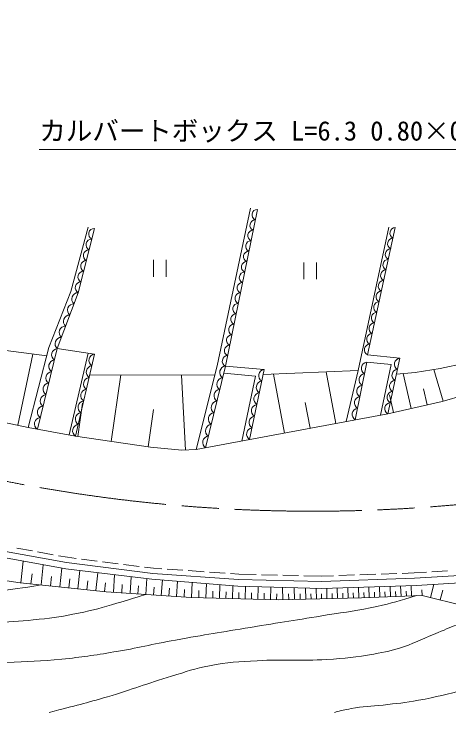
# Model space of a CAD drawing. Units: millimetres, scale not verified. Extents: x 40000 to 680000, y 20000 to 380000.
# Drawn here: x 399902 to 440918, y 235760 to 302768 of the extents above; entities that cross this region are included whole.
import ezdxf
from ezdxf.enums import TextEntityAlignment as Align

# ---------------------------------------------------------------- set-up
doc = ezdxf.new("R2010")
doc.units = ezdxf.units.MM
doc.header["$LTSCALE"] = 1000
doc.linetypes.add('CHAIN', pattern=[18.5, 12, -1.5, 3.5, -1.5])
for name, color, linetype, lineweight in [('M-BMK', 2, 'CHAIN', 13), ('M-STR-HTXT', 7, 'Continuous', 13), ('M-WORK', 1, 'Continuous', 13)]:
    doc.layers.add(name, color=color, linetype=linetype, lineweight=lineweight)
doc.styles.add('ＭＳ ゴシック', font='')
doc.styles.get('ＭＳ ゴシック').set_extended_font_data('MS Gothic')

msp = doc.modelspace()

# ---------------------------------------------------------------- linework, layer by layer
at = {"layer": 'M-BMK'}
msp.add_arc((428141, 405845), 150000, 245.9589, 322.69784, dxfattribs=at)
at = {"layer": 'M-STR-HTXT'}
msp.add_lwpolyline([(460399, 274028), (446000, 290000), (402250, 290000)], dxfattribs=at)
at = {"layer": 'M-WORK'}
for p, q in [((419065, 269559), (422208, 284453)), ((405239, 276588), (406881, 282662)), ((432352, 269114), (435260, 282670)), ((435870, 282623), (433243, 270615)), ((413055, 279573), (413055, 277973)), ((414255, 277973), (414255, 279573)), ((427224, 279336), (427224, 277736)), ((428424, 277736), (428424, 279336)), ((403175, 271287), (405239, 276588)), ((402974, 270505), (388282, 272384)), ((401233, 263743), (403175, 271287)), ((407491, 270677), (403973, 271193)), ((406894, 270765), (405086, 263032)), ((400254, 263946), (401648, 270674)), ((407491, 270677), (405695, 262919)), ((433243, 270615), (436292, 270275)), ((436292, 270275), (435161, 265046)), ((417074, 261657), (419065, 269559)), ((423498, 269231), (419839, 269540)), ((433173, 269911), (432094, 264471)), ((433173, 269911), (435471, 269696)), ((435471, 269696), (434477, 264918)), ((443274, 269978), (440108, 269298)), ((407037, 268718), (418843, 268677)), ((409038, 262432), (409952, 268708)), ((422689, 268585), (419679, 268883)), ((423498, 269231), (422121, 262602)), ((423395, 268734), (432352, 269114)), ((425402, 263217), (424361, 268775)), ((430261, 264128), (429351, 268986)), ((431244, 264312), (432352, 269114)), ((437744, 268943), (435982, 268787)), ((437351, 265536), (436612, 268843)), ((440108, 269298), (437744, 268943)), ((440389, 266222), (439498, 269206)), ((416076, 261604), (415704, 268688)), ((422689, 268585), (421382, 262464)), ((438871, 265876), (438531, 267395)), ((440298, 266195), (445012, 267602)), ((435698, 265166), (435328, 266819)), ((405900, 262889), (406357, 266027)), ((427832, 263672), (427377, 266102)), ((435161, 265046), (440298, 266195)), ((412547, 261921), (413058, 265431)), ((394145, 265211), (401233, 263743)), ((417074, 261657), (435161, 265046)), ((401233, 263743), (405695, 262919)), ((405695, 262919), (412778, 261887)), ((412778, 261887), (415733, 261586)), ((415733, 261586), (417074, 261657)), ((404851, 250985), (394766, 252815)), ((404766, 250382), (394681, 252258)), ((401620, 252080), (400144, 252347)), ((403588, 251723), (402112, 251990)), ((404927, 251480), (404080, 251633)), ((405759, 251374), (404927, 251480)), ((407743, 251123), (406255, 251311)), ((400533, 249068), (400747, 251130)), ((402441, 248870), (402639, 250778)), ((412990, 249953), (404851, 250985)), ((409727, 250871), (408239, 251060)), ((411711, 250619), (410223, 250808)), ((404207, 248687), (404390, 250452)), ((412905, 249421), (404766, 250382)), ((405922, 248509), (406100, 250225)), ((407614, 248333), (407789, 250025)), ((413039, 250451), (412207, 250556)), ((421082, 249390), (412990, 249953)), ((413830, 250396), (413039, 250451)), ((415825, 250257), (414329, 250361)), ((417820, 250118), (416324, 250223)), ((419815, 249980), (418319, 250084)), ((421105, 249890), (420314, 249945)), ((436025, 249950), (434526, 249898)), ((437664, 250007), (436525, 249968)), ((438812, 250074), (437664, 250007)), ((440809, 250191), (439311, 250103)), ((395103, 249874), (400450, 249077)), ((401487, 248969), (401586, 249923)), ((403324, 248778), (403415, 249661)), ((405064, 248598), (405153, 249456)), ((409262, 248187), (409373, 249838)), ((410833, 248081), (410939, 249653)), ((412329, 247981), (412430, 249477)), ((420996, 248764), (412905, 249421)), ((413788, 247883), (413886, 249341)), ((428892, 249203), (421082, 249390)), ((422748, 249850), (421105, 249890)), ((424747, 249802), (423248, 249838)), ((426747, 249754), (425247, 249790)), ((428889, 249703), (427247, 249742)), ((430029, 249742), (428889, 249703)), ((437687, 249508), (428892, 249203)), ((432027, 249812), (430528, 249760)), ((434026, 249881), (432527, 249829)), ((444513, 249906), (437687, 249508)), ((400450, 249077), (408589, 248232)), ((406768, 248421), (406856, 249267)), ((408437, 248248), (408522, 249071)), ((410047, 248134), (410100, 248920)), ((411581, 248031), (411632, 248779)), ((413058, 247932), (413107, 248661)), ((415226, 247786), (415323, 249224)), ((416645, 247692), (416686, 249114)), ((417996, 247653), (418035, 249004)), ((419280, 247616), (419317, 248900)), ((420500, 247582), (420535, 248801)), ((428947, 248529), (420996, 248764)), ((421694, 247547), (421729, 248742)), ((422888, 247513), (422922, 248707)), ((424081, 247479), (424115, 248672)), ((425251, 247468), (425223, 248639)), ((426362, 247495), (426336, 248606)), ((437860, 248811), (428947, 248529)), ((431418, 247616), (431394, 248607)), ((432418, 247640), (432394, 248638)), ((433417, 247677), (433375, 248669)), ((434416, 247719), (434375, 248701)), ((435415, 247760), (435375, 248732)), ((436414, 247802), (436374, 248764)), ((437413, 247844), (437374, 248795)), ((444592, 249256), (437860, 248811)), ((439200, 247686), (439512, 248920)), ((408589, 248232), (416610, 247693)), ((414507, 247834), (414555, 248553)), ((415936, 247738), (415983, 248448)), ((417321, 247672), (417340, 248348)), ((418638, 247635), (418657, 248277)), ((419890, 247599), (419907, 248209)), ((421097, 247565), (421114, 248162)), ((422291, 247530), (422308, 248127)), ((423484, 247496), (423501, 248093)), ((424666, 247463), (424683, 248048)), ((425807, 247482), (425794, 248037)), ((426890, 247508), (426877, 248035)), ((427417, 247520), (427392, 248575)), ((427918, 247532), (427906, 248033)), ((428419, 247544), (428395, 248546)), ((428919, 247556), (428907, 248044)), ((429419, 247568), (429395, 248543)), ((429918, 247580), (429907, 248071)), ((430418, 247592), (430395, 248575)), ((430918, 247604), (430906, 248099)), ((431918, 247628), (431906, 248127)), ((432917, 247656), (432897, 248152)), ((433917, 247698), (433896, 248189)), ((434916, 247739), (434895, 248225)), ((435915, 247781), (435895, 248262)), ((436914, 247823), (436894, 248299)), ((438413, 247886), (438388, 248409)), ((440113, 247456), (440344, 248369)), ((416610, 247693), (424819, 247458)), ((424819, 247458), (432677, 247646)), ((432677, 247646), (438413, 247886)), ((438413, 247886), (446163, 245926))]:
    msp.add_line(p, q, dxfattribs=at)
for points in [[(422849, 284339), (419839, 269540), (417961, 261823)], [(407467, 282545), (405943, 276471), (403973, 271193), (402086, 263585)]]:
    msp.add_lwpolyline(points, dxfattribs=at)
for centre, radius, start, end in [((422863, 283823), 517, 91.5654, 245.44246), ((422663, 282836), 517, 91.5654, 245.44246), ((407477, 282005), 540, 90.97873, 240.8447), ((422462, 281850), 517, 91.5654, 245.44246), ((435886, 282096), 528, 91.68423, 243.6376), ((407223, 280992), 540, 90.97873, 240.8447), ((435667, 281095), 528, 91.68423, 243.6376), ((422261, 280863), 517, 91.5654, 245.44246), ((406968, 279980), 540, 90.97873, 240.8447), ((422061, 279876), 517, 91.5654, 245.44246), ((435448, 280094), 528, 91.68423, 243.6376), ((406714, 278967), 540, 90.97873, 240.8447), ((435229, 279094), 528, 91.68423, 243.6376), ((421860, 278890), 517, 91.5654, 245.44246), ((406460, 277955), 540, 90.97873, 240.8447), ((421659, 277903), 517, 91.5654, 245.44246), ((435010, 278093), 528, 91.68423, 243.6376), ((406206, 276943), 540, 90.97873, 240.8447), ((421459, 276916), 517, 91.5654, 245.44246), ((434791, 277092), 528, 91.68423, 243.6376), ((405930, 275874), 597, 88.77055, 230.28489), ((421258, 275930), 517, 91.5654, 245.44246), ((434572, 276091), 528, 91.68423, 243.6376), ((405536, 274819), 597, 88.77055, 230.28489), ((421057, 274943), 517, 91.5654, 245.44246), ((434353, 275091), 528, 91.68423, 243.6376), ((405142, 273763), 597, 88.77055, 230.28489), ((420857, 273956), 517, 91.5654, 245.44246), ((434134, 274090), 528, 91.68423, 243.6376), ((420656, 272970), 517, 91.5654, 245.44246), ((433916, 273089), 528, 91.68423, 243.6376), ((404748, 272708), 597, 88.77055, 230.28489), ((404354, 271652), 597, 88.77055, 230.28489), ((420455, 271983), 517, 91.5654, 245.44246), ((433697, 272088), 528, 91.68423, 243.6376), ((420255, 270996), 517, 91.5654, 245.44246), ((433478, 271088), 528, 91.68423, 243.6376), ((404024, 270604), 592, 94.98549, 237.15989), ((403755, 269517), 592, 94.98549, 237.15989), ((407562, 270077), 604, 96.7331, 237.19885), ((420054, 270010), 517, 91.5654, 245.44246), ((436333, 269718), 558, 94.22477, 241.36718), ((407305, 268969), 604, 96.7331, 237.19885), ((419902, 268941), 602, 95.94771, 236.70004), ((433246, 269331), 584, 97.17948, 240.38035), ((403485, 268430), 592, 94.98549, 237.15989), ((423577, 268638), 598, 97.59273, 238.94085), ((433030, 268243), 584, 97.17948, 240.38035), ((436107, 268673), 558, 94.22477, 241.36718), ((407049, 267860), 604, 96.7331, 237.19885), ((419633, 267838), 602, 95.94771, 236.70004), ((423348, 267534), 598, 97.59273, 238.94085), ((435881, 267627), 558, 94.22477, 241.36718), ((403216, 267343), 592, 94.98549, 237.15989), ((432814, 267155), 584, 97.17948, 240.38035), ((402946, 266256), 592, 94.98549, 237.15989), ((406792, 266752), 604, 96.7331, 237.19885), ((419365, 266736), 602, 95.94771, 236.70004), ((423118, 266429), 598, 97.59273, 238.94085), ((435655, 266581), 558, 94.22477, 241.36718), ((406535, 265644), 604, 96.7331, 237.19885), ((419097, 265633), 602, 95.94771, 236.70004), ((432598, 266067), 584, 97.17948, 240.38035), ((435429, 265535), 558, 94.22477, 241.36718), ((402677, 265169), 592, 94.98549, 237.15989), ((422889, 265324), 598, 97.59273, 238.94085), ((432383, 264979), 584, 97.17948, 240.38035), ((406279, 264536), 604, 96.7331, 237.19885), ((418829, 264531), 602, 95.94771, 236.70004), ((422659, 264219), 598, 97.59273, 238.94085), ((402407, 264083), 592, 94.98549, 237.15989), ((406022, 263427), 604, 96.7331, 237.19885), ((418560, 263429), 602, 95.94771, 236.70004), ((422430, 263115), 598, 97.59273, 238.94085), ((418292, 262326), 602, 95.94771, 236.70004)]:
    msp.add_arc(centre, radius, start, end, dxfattribs=at)
for points, knots in [([(430115, 236840), (430851, 237037), (431073, 237080), (431694, 237200), (432859, 237424), (433535, 237388), (434712, 237528), (436022, 237684), (436761, 237744), (438058, 237981), (439795, 238300), (440755, 238549), (442468, 238982), (443745, 239305), (444427, 239624), (445720, 239873), (447086, 240137), (447867, 240208), (449254, 240311), (451783, 240500), (453207, 240482), (455743, 240546), (459346, 240636), (461364, 240689), (464968, 240702), (468581, 240715), (470605, 240586), (474217, 240624), (477243, 240656), (478938, 240744), (481957, 240952), (482765, 241008), (483229, 240992), (484021, 241163), (484689, 241309), (485050, 241469), (485663, 241773), (486674, 242275), (487179, 242672), (488102, 243321), (489203, 244096), (489803, 244571), (490752, 245526), (492202, 246984), (492739, 248048), (494106, 249584), (495201, 250813), (495839, 251481), (497015, 252633), (497654, 253259), (498025, 253598), (498703, 254181), (499544, 254903), (499854, 255124), (500938, 255929)], [0, 0, 0, 0, 1, 1, 1, 2, 2, 2, 3, 3, 3, 4, 4, 4, 5, 5, 5, 6, 6, 6, 7, 7, 7, 8, 8, 8, 9, 9, 9, 10, 10, 10, 11, 11, 11, 12, 12, 12, 13, 13, 13, 14, 14, 14, 15, 15, 15, 16, 16, 16, 17, 17, 17, 18, 18, 18, 18]), ([(403198, 236839), (405854, 237506), (406570, 237691), (408710, 238317), (411093, 239013), (412383, 239549), (414761, 240263), (416153, 240681), (416922, 240975), (418349, 241248), (420077, 241579), (421073, 241606), (422829, 241718), (425399, 241880), (426851, 241665), (429420, 241835), (431159, 241950), (432136, 242048), (433853, 242351), (434958, 242546), (435584, 242661), (436644, 243031), (437955, 243488), (438636, 243882), (439927, 244391), (440728, 244707), (441158, 244947), (441991, 245165), (442610, 245328), (442971, 245377), (443610, 245423), (444551, 245491), (445082, 245368), (446025, 245376), (447172, 245386), (447818, 245387), (448957, 245517), (450300, 245670), (451052, 245804), (452358, 246150), (453568, 246471), (454209, 246775), (455384, 247206), (456338, 247556), (456840, 247839), (457807, 248152), (458492, 248373), (458880, 248499), (459590, 248621), (460376, 248756), (460829, 248730), (461623, 248809), (463096, 248955), (463928, 248989), (465391, 249215), (467008, 249465), (467896, 249712), (469488, 250091), (470871, 250420), (471614, 250735), (473006, 251029), (473954, 251229), (474282, 251291), (475448, 251471)], [0, 0, 0, 0, 1, 1, 1, 2, 2, 2, 3, 3, 3, 4, 4, 4, 5, 5, 5, 6, 6, 6, 7, 7, 7, 8, 8, 8, 9, 9, 9, 10, 10, 10, 11, 11, 11, 12, 12, 12, 13, 13, 13, 14, 14, 14, 15, 15, 15, 16, 16, 16, 17, 17, 17, 18, 18, 18, 19, 19, 19, 20, 20, 20, 21, 21, 21, 21]), ([(367219, 237375), (367651, 237940), (367798, 238108), (368209, 238542), (368840, 239210), (369260, 239520), (369991, 240075), (370816, 240700), (371291, 241035), (372160, 241597), (373474, 242447), (374240, 242876), (375600, 243650), (376906, 244394), (377631, 244829), (378987, 245477), (380128, 246022), (380764, 246351), (381966, 246744), (383010, 247084), (383626, 247180), (384710, 247353), (386302, 247607), (387209, 247642), (388815, 247776), (390946, 247953), (392144, 248007), (394280, 248127), (395836, 248216), (396714, 248179), (398267, 248315), (399905, 248459), (400467, 248553), (402441, 248870)], [0, 0, 0, 0, 1, 1, 1, 2, 2, 2, 3, 3, 3, 4, 4, 4, 5, 5, 5, 6, 6, 6, 7, 7, 7, 8, 8, 8, 9, 9, 9, 10, 10, 10, 11, 11, 11, 11]), ([(371086, 236728), (371392, 237107), (371501, 237220), (371795, 237509), (372303, 238011), (372640, 238244), (373244, 238625), (373987, 239094), (374412, 239347), (375203, 239730), (376639, 240424), (377470, 240757), (378956, 241335), (380946, 242110), (382062, 242553), (384106, 243172), (385658, 243643), (386551, 243832), (388140, 244158), (389607, 244458), (390439, 244575), (391924, 244767), (394422, 245090), (395840, 245106), (398350, 245315), (399871, 245441), (400728, 245457), (402244, 245627), (403706, 245792), (404523, 245915), (405965, 246206), (407400, 246495), (408186, 246740), (409593, 247144), (410667, 247452), (411019, 247560), (412329, 247981)], [0, 0, 0, 0, 1, 1, 1, 2, 2, 2, 3, 3, 3, 4, 4, 4, 5, 5, 5, 6, 6, 6, 7, 7, 7, 8, 8, 8, 9, 9, 9, 10, 10, 10, 11, 11, 11, 12, 12, 12, 12]), ([(374037, 235760), (374363, 236239), (374507, 236402), (374866, 236760), (375475, 237368), (375937, 237589), (376711, 237964), (378388, 238777), (379363, 239202), (381168, 239669), (383260, 240210), (384468, 240376), (386609, 240669), (388983, 240994), (390325, 241087), (392715, 241256), (395230, 241433), (396647, 241403), (399165, 241537), (401209, 241646), (402358, 241662), (404395, 241865), (406328, 242059), (407404, 242230), (409321, 242546), (411604, 242921), (412860, 243260), (415137, 243671), (417890, 244169), (419438, 244410), (422197, 244868), (425026, 245337), (426615, 245572), (429444, 246040), (431278, 246344), (432324, 246422), (434135, 246838), (435615, 247178), (436128, 247323), (437883, 247863)], [0, 0, 0, 0, 1, 1, 1, 2, 2, 2, 3, 3, 3, 4, 4, 4, 5, 5, 5, 6, 6, 6, 7, 7, 7, 8, 8, 8, 9, 9, 9, 10, 10, 10, 11, 11, 11, 12, 12, 12, 13, 13, 13, 13])]:
    msp.add_open_spline(points, degree=3, knots=knots, dxfattribs=at)

# ---------------------------------------------------------------- texts
at = {"layer": 'M-STR-HTXT', "style": 'ＭＳ ゴシック'}
msp.add_text('カルバートボックス L=6.3 0.80×0.75', height=1833, dxfattribs=at).set_placement((424125, 291750), align=Align.MIDDLE_CENTER)

doc.saveas('drawing.dxf')
